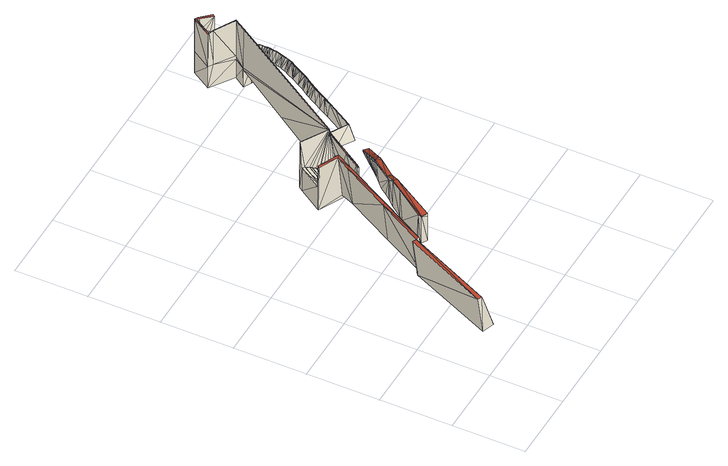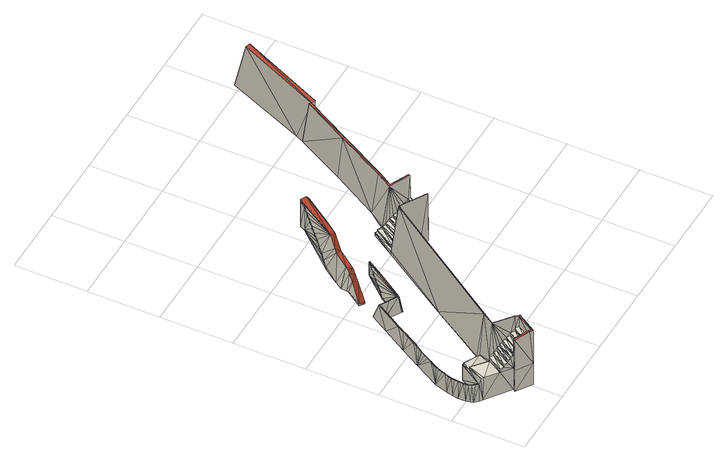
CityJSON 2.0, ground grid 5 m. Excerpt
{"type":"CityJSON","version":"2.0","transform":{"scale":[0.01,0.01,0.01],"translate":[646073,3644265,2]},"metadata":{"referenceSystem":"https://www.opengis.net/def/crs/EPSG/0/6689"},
"CityObjects":{
"otherconstruction1":{"type":"OtherConstruction","attributes":{"class":"08","function":"0801"},"geometry":[{"type":"MultiSurface","lod":"3","boundaries":[[[0,1,2]],[[2,3,0]],[[2,4,3]],[[2,5,4]],[[4,6,3]],[[4,7,6]],[[1,8,2]],[[6,9,3]],[[10,11,12]],[[12,13,10]],[[11,14,12]],[[13,15,10]],[[13,16,15]],[[17,18,19]],[[19,20,17]],[[18,15,21]],[[21,19,18]],[[16,21,15]],[[19,22,20]],[[23,24,25]],[[26,24,27]],[[23,27,24]],[[28,25,24]],[[29,30,25]],[[31,25,30]],[[31,23,25]],[[32,23,31]],[[24,26,28]],[[33,28,26]],[[34,23,32]],[[32,35,34]],[[36,34,35]],[[35,37,36]],[[38,39,40]],[[41,40,39]],[[42,39,38]],[[43,42,38]],[[44,42,45]],[[46,42,44]],[[47,46,44]],[[48,47,44]],[[49,47,48]],[[50,49,48]],[[51,49,50]],[[52,49,51]],[[53,49,52]],[[54,49,53]],[[55,54,53]],[[56,54,55]],[[57,54,56]],[[58,54,57]],[[59,54,58]],[[60,54,59]],[[61,60,59]],[[62,60,61]],[[63,60,62]],[[64,60,63]],[[65,60,64]],[[66,60,65]],[[67,66,65]],[[68,66,67]],[[69,66,68]],[[70,66,69]],[[71,66,70]],[[72,66,71]],[[73,72,71]],[[74,72,73]],[[75,72,74]],[[76,75,74]],[[77,75,76]],[[78,75,77]],[[79,75,78]],[[80,79,78]],[[81,79,80]],[[82,81,80]],[[83,81,82]],[[84,83,82]],[[85,83,84]],[[86,85,84]],[[85,86,5]],[[4,5,86]],[[87,40,41]],[[88,45,42]],[[43,88,42]],[[89,90,91]],[[91,92,89]],[[93,94,95]],[[96,97,98]],[[97,96,99]],[[97,99,100]],[[101,100,99]],[[102,100,101]],[[102,103,100]],[[104,103,102]],[[104,93,103]],[[105,93,104]],[[93,105,94]],[[106,95,94]],[[95,106,107]],[[108,106,109]],[[109,110,108]],[[108,107,106]],[[109,111,112]],[[112,110,109]],[[113,114,91]],[[114,113,115]],[[114,115,116]],[[116,115,117]],[[118,117,119]],[[116,117,118]],[[118,120,121]],[[118,119,120]],[[122,123,124]],[[124,125,122]],[[122,126,123]],[[126,127,123]],[[127,128,123]],[[127,129,128]],[[129,130,128]],[[130,131,128]],[[131,132,128]],[[131,133,132]],[[133,134,132]],[[133,135,134]],[[135,136,134]],[[135,137,136]],[[137,138,136]],[[138,139,136]],[[139,140,136]],[[139,141,140]],[[141,142,140]],[[142,143,140]],[[142,144,143]],[[144,145,143]],[[145,146,143]],[[145,147,146]],[[147,148,146]],[[148,149,146]],[[148,150,149]],[[150,151,149]],[[150,152,151]],[[152,153,151]],[[153,154,151]],[[153,155,154]],[[155,156,154]],[[156,157,154]],[[157,158,154]],[[157,159,158]],[[159,160,158]],[[160,161,158]],[[162,163,164]],[[164,165,162]],[[162,166,163]],[[166,167,163]],[[166,168,167]],[[166,169,168]],[[166,170,169]],[[166,171,170]],[[166,172,171]],[[172,173,171]],[[172,174,173]],[[172,175,174]],[[175,176,174]],[[175,177,176]],[[175,178,177]],[[178,179,177]],[[178,180,179]],[[178,181,180]],[[181,182,180]],[[181,183,182]],[[181,184,183]],[[181,185,184]],[[185,186,184]],[[185,187,186]],[[185,188,187]],[[188,189,187]],[[188,190,189]],[[188,191,190]],[[191,192,190]],[[191,193,192]],[[191,194,193]],[[191,195,194]],[[195,196,194]],[[195,197,196]],[[195,198,197]],[[195,199,198]],[[199,200,198]],[[199,201,200]],[[199,202,201]],[[199,203,202]],[[203,204,202]],[[203,205,204]],[[203,206,205]],[[203,207,206]],[[207,208,206]],[[207,209,208]],[[207,210,209]],[[207,211,210]],[[211,212,210]],[[211,213,212]],[[211,214,213]],[[211,215,214]],[[215,216,214]],[[215,217,216]],[[215,218,217]],[[215,219,218]],[[219,220,218]],[[161,219,158]],[[161,221,219]],[[221,220,219]],[[112,111,222]],[[222,223,112]],[[224,225,226]],[[227,226,225]],[[228,229,230]],[[230,105,228]],[[230,231,105]],[[230,232,231]],[[231,233,105]],[[231,234,233]],[[233,235,105]],[[233,236,235]],[[235,237,105]],[[235,238,237]],[[237,239,105]],[[237,240,239]],[[239,94,105]],[[239,241,242]],[[242,94,239]],[[242,106,94]],[[242,243,106]],[[230,229,244]],[[244,245,230]],[[246,247,236]],[[236,233,246]],[[241,239,248]],[[248,249,241]],[[250,251,252]],[[253,252,251]],[[235,236,247]],[[247,254,235]],[[234,255,246]],[[246,233,234]],[[256,257,0]],[[0,3,256]],[[257,258,0]],[[256,259,257]],[[260,261,262]],[[263,262,261]],[[264,265,244]],[[244,266,264]],[[265,267,244]],[[265,255,267]],[[265,247,255]],[[267,245,244]],[[255,268,267]],[[247,246,255]],[[187,55,186]],[[209,61,208]],[[176,44,174]],[[173,174,44]],[[48,44,176]],[[176,177,48]],[[50,48,177]],[[179,50,177]],[[50,179,51]],[[182,51,180]],[[179,180,51]],[[51,183,52]],[[51,182,183]],[[184,52,183]],[[53,52,184]],[[53,184,186]],[[53,186,55]],[[56,55,187]],[[56,187,189]],[[190,56,189]],[[192,56,190]],[[193,56,192]],[[57,56,193]],[[193,194,57]],[[196,57,194]],[[58,57,196]],[[197,58,196]],[[59,58,197]],[[197,198,59]],[[200,59,198]],[[201,59,200]],[[204,59,202]],[[201,202,59]],[[61,59,204]],[[61,204,205]],[[205,206,61]],[[208,61,206]],[[212,61,210]],[[209,210,61]],[[61,212,213]],[[213,214,61]],[[216,61,214]],[[61,216,62]],[[217,62,216]],[[63,62,217]],[[217,218,63]],[[220,63,218]],[[64,63,220]],[[65,64,220]],[[221,65,220]],[[67,65,221]],[[160,67,161]],[[221,161,67]],[[68,67,160]],[[68,159,157]],[[157,156,68]],[[68,160,159]],[[69,68,156]],[[70,69,156]],[[71,70,156]],[[155,153,71]],[[71,156,155]],[[153,152,71]],[[150,71,152]],[[73,71,150]],[[150,148,73]],[[147,73,148]],[[74,73,147]],[[144,74,145]],[[147,145,74]],[[74,144,76]],[[141,76,142]],[[144,142,76]],[[78,77,141]],[[76,141,77]],[[138,78,139]],[[141,139,78]],[[137,78,138]],[[78,137,80]],[[135,80,137]],[[133,80,135]],[[131,80,133]],[[82,80,131]],[[130,82,131]],[[84,82,130]],[[129,84,130]],[[127,122,84]],[[84,129,127]],[[127,126,122]],[[86,84,122]],[[4,86,122]],[[125,4,122]],[[269,270,271]],[[272,271,270]],[[229,228,266]],[[266,244,229]],[[253,251,226]],[[224,226,251]],[[118,33,11]],[[121,33,118]],[[33,26,11]],[[26,273,14]],[[26,14,11]],[[26,27,273]],[[274,273,27]],[[275,14,273]],[[276,277,278]],[[278,279,276]],[[280,281,282]],[[283,282,281]],[[91,17,92]],[[17,91,18]],[[9,37,284]],[[284,3,9]],[[37,285,284]],[[284,256,3]],[[284,286,256]],[[287,288,252]],[[250,252,288]],[[100,31,97]],[[31,100,32]],[[254,289,238]],[[238,235,254]],[[36,290,291]],[[291,292,36]],[[9,36,37]],[[9,6,36]],[[95,259,93]],[[259,95,257]],[[258,257,107]],[[107,108,258]],[[257,95,107]],[[90,20,22]],[[20,90,89]],[[162,165,41]],[[87,41,165]],[[90,19,91]],[[22,19,90]],[[19,21,91]],[[277,293,278]],[[105,104,228]],[[293,228,104]],[[293,104,278]],[[294,295,296]],[[297,296,295]],[[279,278,298]],[[298,299,279]],[[264,5,2]],[[2,265,264]],[[264,300,5]],[[300,301,5]],[[298,278,292]],[[292,278,104]],[[7,125,290]],[[7,4,125]],[[238,289,302]],[[302,237,238]],[[303,280,99]],[[280,303,281]],[[303,99,96]],[[99,280,269]],[[99,269,294]],[[99,294,263]],[[303,96,304]],[[269,280,270]],[[294,269,295]],[[263,294,305]],[[306,263,261]],[[224,306,225]],[[99,263,101]],[[101,263,306]],[[101,306,224]],[[101,224,250]],[[307,101,250]],[[307,308,101]],[[308,307,309]],[[307,250,288]],[[250,224,251]],[[106,243,310]],[[310,109,106]],[[293,277,276]],[[276,311,293]],[[286,93,259]],[[256,286,259]],[[93,286,103]],[[103,286,100]],[[286,285,100]],[[285,35,100]],[[285,286,284]],[[35,285,37]],[[100,35,32]],[[273,309,275]],[[307,275,309]],[[2,312,265]],[[2,8,312]],[[234,231,268]],[[268,255,234]],[[274,23,308]],[[23,274,27]],[[34,308,23]],[[102,308,34]],[[102,34,104]],[[308,102,101]],[[104,34,292]],[[292,34,36]],[[306,261,313]],[[260,313,261]],[[283,281,314]],[[303,314,281]],[[297,295,271]],[[269,271,295]],[[270,280,272]],[[282,272,280]],[[239,240,315]],[[315,248,239]],[[42,46,172]],[[172,166,42]],[[301,276,124]],[[124,5,301]],[[276,299,124]],[[290,125,299]],[[124,299,125]],[[301,311,276]],[[276,279,299]],[[299,291,290]],[[275,307,287]],[[288,287,307]],[[14,275,287]],[[243,242,316]],[[316,310,243]],[[317,318,39]],[[162,319,320]],[[319,162,41]],[[319,41,321]],[[321,41,322]],[[318,41,39]],[[41,318,323]],[[319,321,324]],[[322,41,323]],[[321,322,325]],[[322,323,326]],[[323,318,327]],[[91,16,113]],[[16,91,21]],[[92,17,89]],[[17,20,89]],[[165,164,87]],[[40,87,164]],[[164,163,40]],[[38,40,163]],[[163,167,38]],[[43,38,167]],[[223,222,254]],[[312,223,254]],[[312,254,247]],[[247,265,312]],[[231,232,267]],[[267,268,231]],[[29,304,98]],[[98,304,96]],[[304,29,25]],[[25,328,304]],[[328,25,28]],[[328,33,121]],[[33,328,28]],[[328,121,120]],[[227,225,313]],[[306,313,225]],[[317,39,42]],[[42,166,317]],[[324,325,166]],[[166,320,324]],[[326,327,166]],[[166,325,326]],[[327,317,166]],[[320,319,324]],[[324,321,325]],[[325,322,326]],[[326,323,327]],[[327,318,317]],[[166,162,320]],[[298,292,291]],[[291,299,298]],[[329,110,112]],[[329,112,223]],[[329,223,312]],[[249,316,242]],[[242,241,249]],[[110,329,258]],[[258,108,110]],[[302,315,240]],[[240,237,302]],[[330,305,296]],[[294,296,305]],[[97,30,98]],[[30,97,31]],[[98,30,29]],[[263,305,262]],[[330,262,305]],[[245,267,232]],[[232,230,245]],[[293,264,228]],[[264,266,228]],[[303,304,314]],[[328,314,304]],[[308,309,274]],[[273,274,309]],[[254,222,302]],[[302,289,254]],[[222,248,302]],[[222,316,248]],[[222,111,316]],[[111,310,316]],[[248,315,302]],[[316,249,248]],[[111,109,310]],[[1,258,329]],[[1,0,258]],[[60,158,219]],[[60,154,158]],[[60,66,154]],[[66,151,154]],[[66,149,151]],[[66,72,149]],[[72,143,146]],[[146,149,72]],[[72,75,143]],[[75,140,143]],[[75,136,140]],[[75,79,136]],[[79,134,136]],[[79,132,134]],[[81,83,128]],[[128,132,81]],[[83,123,128]],[[79,81,132]],[[83,124,123]],[[83,85,124]],[[5,124,85]],[[47,175,172]],[[172,46,47]],[[47,49,175]],[[49,178,175]],[[49,181,178]],[[49,185,181]],[[49,54,185]],[[54,188,185]],[[54,191,188]],[[54,195,191]],[[54,199,195]],[[54,203,199]],[[54,207,203]],[[54,60,207]],[[60,211,207]],[[60,215,211]],[[60,219,215]],[[113,16,115]],[[13,115,16]],[[115,12,117]],[[12,115,13]],[[117,12,119]],[[119,12,252]],[[12,14,252]],[[287,252,14]],[[6,290,36]],[[6,7,290]],[[118,10,116]],[[10,118,11]],[[114,10,15]],[[10,114,116]],[[114,18,91]],[[18,114,15]],[[314,120,119]],[[120,314,328]],[[252,226,119]],[[226,252,253]],[[119,226,313]],[[119,313,262]],[[119,262,296]],[[119,296,271]],[[119,271,282]],[[119,282,314]],[[313,226,227]],[[262,313,260]],[[296,262,330]],[[271,296,297]],[[282,271,272]],[[314,282,283]],[[8,329,312]],[[8,1,329]],[[170,171,44]],[[173,44,171]],[[44,169,170]],[[44,168,169]],[[45,168,44]],[[45,88,168]],[[88,43,168]],[[167,168,43]],[[300,293,311]],[[311,301,300]],[[264,293,300]]],"semantics":{"surfaces":[{"type":"GroundSurface"},{"type":"RoofSurface"},{"type":"WallSurface"}],"values":[0,0,0,0,0,0,0,0,0,0,0,0,0,0,0,0,0,0,0,0,0,0,0,0,0,0,0,0,0,0,0,0,0,0,0,0,0,0,0,0,0,0,0,0,0,0,0,0,0,0,0,0,0,0,0,0,0,0,0,0,0,0,0,0,0,0,0,0,0,0,0,0,0,0,0,0,0,0,0,0,0,0,0,0,1,1,1,1,1,1,1,1,1,1,1,1,1,1,1,1,1,1,1,1,1,1,1,1,1,1,1,1,1,1,1,1,1,1,1,1,1,1,1,1,1,1,1,1,1,1,1,1,1,1,1,1,1,1,1,1,1,1,1,1,1,1,1,1,1,1,1,1,1,1,1,1,1,1,1,1,1,1,1,1,1,1,1,1,1,1,1,1,1,1,1,1,1,1,1,1,1,1,1,1,1,1,1,1,1,1,1,1,1,1,1,1,1,1,1,1,1,1,1,1,1,1,1,1,1,1,1,1,2,2,2,2,2,2,2,2,2,2,2,2,2,2,2,2,2,2,2,2,2,2,2,2,2,2,2,2,2,2,2,2,2,2,2,2,2,2,2,2,2,2,2,2,2,2,2,2,2,2,2,2,2,2,2,2,2,2,2,2,2,2,2,2,2,2,2,2,2,2,2,2,2,2,2,2,2,2,2,2,2,2,2,2,2,2,2,2,2,2,2,2,2,2,2,2,2,2,2,2,2,2,2,2,2,2,2,2,2,2,2,2,2,2,2,2,2,2,2,2,2,2,2,2,2,2,2,2,2,2,2,2,2,2,2,2,2,2,2,2,2,2,2,2,2,2,2,2,2,2,2,2,2,2,2,2,2,2,2,2,2,2,2,2,2,2,2,2,2,2,2,2,2,2,2,2,2,2,2,2,2,2,2,2,2,2,2,2,2,2,2,2,2,2,2,2,2,2,2,2,2,2,2,2,2,2,2,2,2,2,2,2,2,2,2,2,2,2,2,2,2,2,2,2,2,2,2,2,2,2,2,2,2,2,2,2,2,2,2,2,2,2,2,2,2,2,2,2,2,2,2,2,2,2,2,2,2,2,2,2,2,2,2,2,2,2,2,2,2,2,2,2,2,2,2,2,2,2,2,2,2,2,2,2,2,2,2,2,2,2,2,2,2,2,2,2,2,2,2,2,2,2,2,2,2,2,2,2,2,2,2,2,2,2,2,2,2,2,2,2,2,2,2,2,2,2,2,2,2,2,2,2,2,2,2,2,2,2,2,2,2,2,2,2,2,2,2,2,2,2,2,2,2,2,2,2,2,2,2,2,2,2,2,2,2,2,2,2,2,2,2,2,2,2,2,2,2,2,2,2,2,2,2,2,2,2,2,2,2,2,2,2,2,2,2,2,2,2,2,2,2,2,2,2,2,2,2,2,2,2,2,2,2,2,2,2,2,2,2,2,2,2,2,2,2,2,2,2,2,2,2,2,2,2,2,2,2,2,2,2,2,2,2,2,2,2]}}]},
"otherconstruction2":{"type":"OtherConstruction","attributes":{"class":"08","function":"0801"},"geometry":[{"type":"MultiSurface","lod":"3","boundaries":[[[331,332,333]],[[332,331,334]],[[334,335,336]],[[337,334,338]],[[334,337,332]],[[339,334,336]],[[334,339,338]],[[336,335,340]],[[341,332,342]],[[332,341,333]],[[341,342,343]],[[344,345,346]],[[345,344,347]],[[348,347,344]],[[340,335,349]],[[346,350,335]],[[351,346,352]],[[346,351,350]],[[349,335,350]],[[346,345,352]],[[353,354,355]],[[353,355,356]],[[356,355,357]],[[358,359,353]],[[359,358,360]],[[353,359,354]],[[361,362,363]],[[362,361,364]],[[363,362,365]],[[363,365,366]],[[366,365,356]],[[366,356,357]],[[367,360,358]],[[360,367,368]],[[367,358,369]],[[369,370,367]],[[368,367,371]],[[372,371,367]],[[348,344,372]],[[371,372,373]],[[344,373,372]],[[346,374,344]],[[374,346,375]],[[346,376,375]],[[376,346,377]],[[378,379,380]],[[379,378,346]],[[381,346,382]],[[346,381,383]],[[382,346,378]],[[346,383,377]],[[375,376,384]],[[344,374,373]],[[373,374,385]],[[335,379,346]],[[379,335,386]],[[374,375,387]],[[376,377,388]],[[377,383,389]],[[383,381,390]],[[381,382,391]],[[382,378,392]],[[393,343,342]],[[393,361,343]],[[361,393,364]],[[347,372,370]],[[347,370,345]],[[372,347,348]],[[367,370,372]],[[388,360,384]],[[360,388,389]],[[384,360,387]],[[384,387,375]],[[387,360,385]],[[387,385,374]],[[385,360,368]],[[385,368,371]],[[386,334,354]],[[334,386,335]],[[354,334,355]],[[331,355,334]],[[355,331,366]],[[386,354,380]],[[386,380,379]],[[366,331,333]],[[380,354,359]],[[380,392,378]],[[392,380,359]],[[341,363,333]],[[363,341,361]],[[361,341,343]],[[333,363,366]],[[392,359,360]],[[391,390,381]],[[390,391,360]],[[392,360,391]],[[390,389,383]],[[389,390,360]],[[389,388,377]],[[392,391,382]],[[388,384,376]],[[355,366,357]],[[385,371,373]],[[394,395,332]],[[395,394,396]],[[332,395,397]],[[332,397,398]],[[332,399,342]],[[399,332,400]],[[397,395,401]],[[332,398,400]],[[398,397,402]],[[399,400,403]],[[342,399,393]],[[400,398,404]],[[340,349,405]],[[405,336,340]],[[396,365,395]],[[365,396,356]],[[395,365,401]],[[401,365,362]],[[401,362,397]],[[397,362,402]],[[402,362,404]],[[404,362,364]],[[402,404,398]],[[404,364,403]],[[404,403,400]],[[403,364,399]],[[399,364,393]],[[356,396,394]],[[369,358,406]],[[406,358,405]],[[353,405,358]],[[353,394,405]],[[394,353,356]],[[370,352,345]],[[370,351,352]],[[369,351,370]],[[351,369,350]],[[369,406,350]],[[349,350,406]],[[405,349,406]],[[405,339,336]],[[339,405,338]],[[405,337,338]],[[337,405,394]],[[337,394,332]]],"semantics":{"surfaces":[{"type":"GroundSurface"},{"type":"RoofSurface"},{"type":"WallSurface"}],"values":[0,0,0,0,0,0,0,0,0,0,0,0,0,0,0,0,0,0,0,0,1,1,1,1,1,1,1,1,1,1,1,1,1,1,1,1,2,2,2,2,2,2,2,2,2,2,2,2,2,2,2,2,2,2,2,2,2,2,2,2,2,2,2,2,2,2,2,2,2,2,2,2,2,2,2,2,2,2,2,2,2,2,2,2,2,2,2,2,2,2,2,2,2,2,2,2,2,2,2,2,2,2,2,2,2,2,2,2,2,2,2,2,2,2,2,2,2,2,2,2,2,2,2,2,2,2,2,2,2,2,2,2,2,2,2,2,2,2,2,2,2,2,2,2,2,2,2,2]}}]}
},
"vertices":[
[1440,2675,100],[1524,2813,100],[1619,2723,100],[1601,2569,100],[1785,2598,101],[1788,2602,100],[1596,2461,100],[1685,2408,100],[1632,2741,100],[1549,2490,100],[770,1340,278],[833,1445,251],[796,1328,286],[604,995,283],[865,1430,262],[584,1004,276],[441,670,296],[373,689,295],[404,682,294],[414,617,296],[104,103,300],[436,672,294],[188,75,300],[1008,1570,219],[872,1441,219],[786,1695,219],[865,1430,219],[904,1408,219],[684,1536,219],[800,1719,224],[855,1686,223],[972,1617,220],[978,1618,220],[677,1525,219],[1338,2062,229],[1291,2097,230],[1596,2461,239],[1549,2490,240],[1208,1633,109],[1283,1653,107],[1143,1534,109],[1126,1481,107],[1325,1738,101],[1327,1815,110],[1446,1749,108],[1333,1811,110],[1438,1669,101],[1516,1796,101],[1541,1907,106],[1618,1967,101],[1560,1940,105],[1586,1983,105],[1612,2029,105],[1635,2070,105],[1699,2109,101],[1647,2091,104],[1660,2111,104],[1684,2147,103],[1695,2162,103],[1715,2197,102],[1798,2281,101],[1745,2253,102],[1770,2297,102],[1775,2307,102],[1783,2322,103],[1787,2332,103],[1827,2374,101],[1795,2355,104],[1799,2366,104],[1804,2381,105],[1808,2396,106],[1811,2406,106],[1836,2419,101],[1816,2430,108],[1821,2456,107],[1843,2461,101],[1823,2471,107],[1824,2481,106],[1825,2494,106],[1842,2511,101],[1825,2513,105],[1838,2541,101],[1824,2546,104],[1832,2561,101],[1815,2571,103],[1811,2586,101],[1802,2586,102],[1114,1489,108],[1331,1812,110],[84,126,576],[111,113,576],[379,700,582],[352,713,582],[1601,2569,576],[1474,2660,562],[1471,2656,562],[794,1709,608],[969,1612,608],[796,1713,608],[971,1605,608],[975,1612,608],[976,1605,608],[980,1611,608],[1551,2492,579],[1555,2489,579],[1608,2570,576],[1449,2676,552],[1446,2672,552],[1440,2675,552],[1520,2793,552],[1524,2813,552],[1535,2783,552],[1546,2799,552],[395,693,587],[557,1021,582],[573,1014,587],[744,1360,582],[760,1352,587],[800,1457,582],[823,1463,587],[679,1531,587],[671,1517,582],[1792,2553,214],[1796,2556,214],[1778,2570,208],[1775,2566,208],[1793,2552,215],[1798,2545,215],[1809,2539,214],[1800,2543,214],[1805,2537,214],[1813,2519,214],[1818,2520,214],[1817,2500,215],[1822,2499,214],[1816,2493,215],[1820,2481,215],[1815,2481,215],[1815,2478,215],[1815,2473,215],[1821,2464,215],[1816,2464,215],[1815,2462,215],[1819,2448,215],[1814,2448,215],[1814,2446,215],[1816,2422,215],[1811,2423,215],[1811,2422,215],[1812,2397,215],[1807,2398,215],[1806,2373,215],[1801,2374,215],[1797,2361,215],[1798,2346,215],[1794,2349,215],[1793,2347,215],[1789,2335,215],[1790,2320,215],[1786,2323,215],[1785,2322,215],[1781,2309,215],[1126,1481,216],[1198,1601,217],[1133,1502,216],[1122,1484,216],[1319,1776,217],[1317,1783,218],[1321,1780,217],[1323,1780,217],[1324,1779,217],[1378,1749,216],[1438,1710,215],[1437,1717,215],[1508,1836,215],[1551,1899,215],[1543,1895,215],[1571,1941,215],[1580,1947,215],[1576,1950,215],[1590,1975,215],[1608,1996,215],[1598,1989,215],[1604,1999,215],[1625,2037,215],[1636,2046,215],[1631,2048,215],[1637,2058,215],[1654,2075,215],[1650,2078,215],[1655,2086,215],[1674,2104,215],[1670,2107,215],[1674,2113,215],[1680,2122,215],[1694,2133,215],[1690,2135,215],[1694,2143,215],[1697,2149,215],[1709,2161,215],[1705,2163,215],[1708,2170,215],[1712,2177,215],[1724,2189,215],[1720,2191,215],[1723,2197,215],[1728,2205,215],[1739,2217,215],[1735,2219,215],[1737,2223,215],[1743,2232,215],[1754,2242,215],[1750,2244,215],[1752,2248,215],[1757,2257,215],[1768,2268,215],[1763,2270,215],[1765,2273,215],[1770,2283,215],[1780,2294,215],[1776,2296,215],[1777,2299,215],[1619,2723,529],[1632,2741,529],[947,1604,298],[923,1618,298],[850,1452,298],[825,1465,298],[1630,2566,310],[1606,2580,310],[1606,2580,337],[1585,2593,365],[1585,2593,337],[1570,2602,384],[1570,2602,365],[1552,2613,403],[1552,2613,384],[1526,2629,419],[1526,2629,403],[1502,2644,441],[1502,2644,419],[1474,2660,441],[1474,2660,463],[1449,2676,463],[1670,2686,310],[1670,2686,337],[1635,2711,384],[1619,2723,384],[1570,2757,441],[1544,2776,441],[969,1592,282],[947,1604,282],[872,1441,282],[850,1452,282],[1619,2723,403],[1635,2711,365],[1601,2569,252],[1472,2656,280],[1440,2675,280],[1601,2569,280],[802,1477,318],[900,1631,318],[802,1477,336],[900,1631,336],[1693,2670,280],[1619,2723,280],[1693,2670,310],[1650,2700,337],[1650,2700,365],[849,1659,372],[832,1669,372],[749,1503,372],[731,1512,372],[889,1417,243],[904,1408,243],[889,1417,262],[1735,2483,263],[1630,2566,260],[1601,2484,270],[1698,2423,257],[832,1669,388],[803,1685,388],[731,1512,388],[702,1527,388],[1553,2496,244],[1549,2490,243],[1554,2497,255],[872,1441,262],[969,1592,262],[1594,2740,403],[1685,2408,224],[1685,2408,229],[1596,2461,244],[1630,2566,280],[875,1645,353],[849,1659,353],[776,1490,353],[749,1503,353],[1607,2479,250],[1698,2423,237],[1782,2606,286],[1798,2594,287],[1594,2740,419],[803,1685,406],[786,1695,406],[875,1645,336],[923,1618,318],[993,1579,262],[1008,1570,243],[993,1579,243],[1520,2793,463],[1735,2483,283],[1632,2741,280],[825,1465,318],[702,1527,406],[1570,2757,419],[1544,2776,463],[1283,1653,116],[1256,1624,116],[1145,1502,198],[1145,1502,216],[1173,1532,177],[1201,1564,158],[1229,1594,138],[1173,1532,198],[1201,1564,177],[1229,1594,158],[1256,1624,138],[684,1536,406],[1524,2813,280],[776,1490,336],
[1281,1368,74],[1210,1404,107],[1312,1420,103],[1236,1312,60],[1164,1209,60],[1108,1266,63],[1189,1376,84],[1170,1350,63],[1133,1300,63],[1093,1250,63],[1320,1438,107],[1367,1577,107],[1398,1551,107],[892,890,60],[860,934,62],[910,927,60],[853,913,62],[852,910,62],[1058,1212,63],[999,1134,63],[978,1104,63],[871,950,62],[1128,1290,227],[1156,1272,225],[1241,1383,226],[1229,1425,223],[1255,1402,226],[1058,1212,282],[1137,1251,239],[1080,1192,280],[1397,1550,121],[1285,1487,182],[1306,1458,189],[1367,1577,121],[1257,1456,204],[1270,1421,214],[852,910,287],[892,890,287],[999,1134,286],[860,934,283],[892,890,285],[852,910,283],[892,890,265],[910,927,246],[938,958,225],[965,989,206],[995,1022,186],[1108,1147,105],[1135,1177,86],[1135,1177,105],[1051,1084,145],[1080,1116,126],[1023,1053,166],[965,989,225],[910,927,265],[1164,1209,86],[938,958,246],[995,1022,206],[1023,1053,186],[1051,1084,166],[1080,1116,145],[1108,1147,126],[1367,1577,116],[1210,1404,216],[1229,1425,198],[1229,1425,216],[1257,1456,177],[1285,1487,158],[1340,1547,116],[1313,1518,138],[1257,1456,198],[1285,1487,177],[1340,1547,138],[1313,1518,158],[1108,1266,223],[1058,1212,273]
]}
